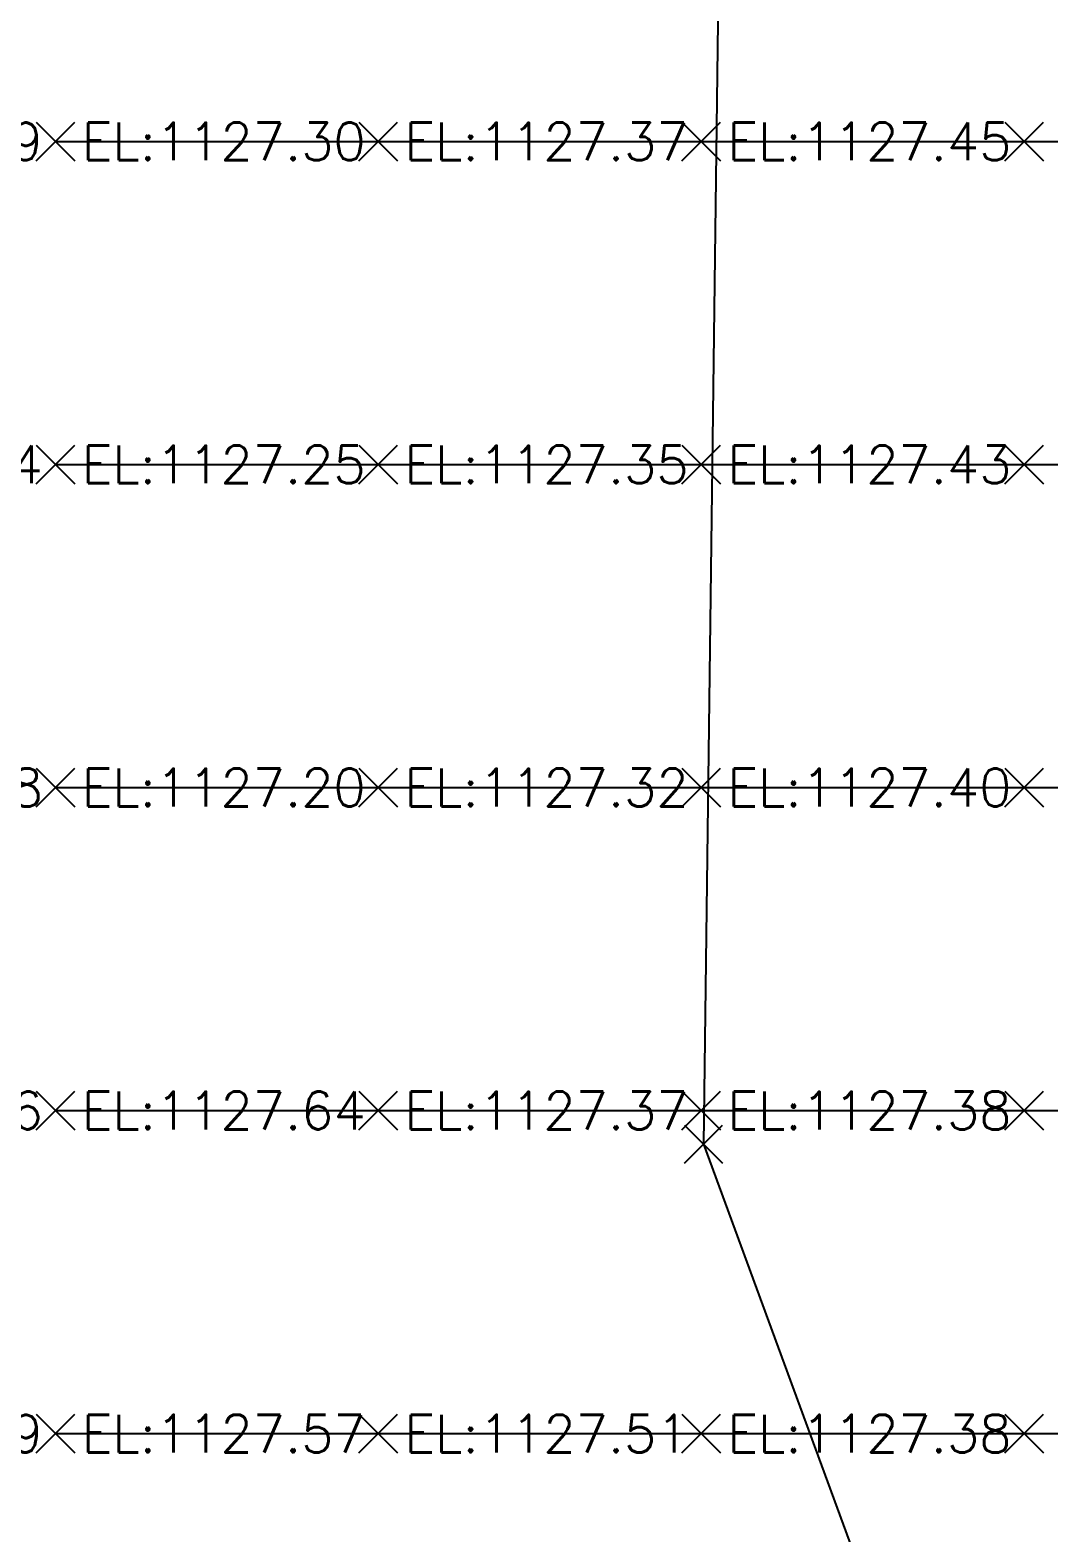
# Model space of a CAD drawing. Header units: metres. Extents: x -212 to 353974, y -37 to 356021.
# Drawn here: x 353814.93 to 353824.4, y 355927.13 to 355941.08 of the extents above; entities that cross this region are included whole.
import ezdxf

# ---------------------------------------------------------------- set-up
doc = ezdxf.new("R2010")
doc.units = ezdxf.units.M
for name, color, linetype in [('C-TOPO-TEXT', 7, 'Continuous'), ('Survey.td2', 7, 'Continuous'), ('V-NODE', 1, 'Continuous')]:
    doc.layers.add(name, color=color, linetype=linetype)
doc.styles.get("Standard").update_dxf_attribs({"font": 'simplex.shx'})

# ---------------------------------------------------------------- blocks, each defined once
blk = doc.blocks.new('*U1')
at = {"color": 0, "linetype": 'ByBlock', "lineweight": -2, "transparency": 16777216}
for p, q in [((-0.707, -0.707), (0.707, 0.707)), ((-0.707, 0.707), (0.707, -0.707))]:
    blk.add_line(p, q, dxfattribs=at)
blk = doc.blocks.new('*U79', base_point=(353821.1866, 355930.7362, 1127.3772))
at = {"layer": 'V-NODE', "lineweight": -2, "xscale": 0.25, "yscale": 0.25, "zscale": 0.25}
blk.add_blockref('*U1', (353821.1866, 355930.7362, 1127.3772), dxfattribs=at)

msp = doc.modelspace()

# ---------------------------------------------------------------- linework, layer by layer
at = {"color": 7, "true_color": 0xffffff}
for p, q in [((353815.16579, 355940.04908, 1130.52337), (353832.51285, 355940.04908, 1135.72615)), ((353815.16579, 355937.04908, 1130.52337), (353832.51346, 355937.04908, 1135.72633)), ((353815.16579, 355934.04908, 1130.52337), (353829.46508, 355934.04908, 1134.81206)), ((353815.16579, 355931.04908, 1130.52337), (353827.11149, 355931.04908, 1134.10616)), ((353815.16579, 355928.04908, 1130.52337), (353826.40461, 355928.04908, 1133.89415))]:
    msp.add_line(p, q, dxfattribs=at)
at = {"color": 3, "elevation": 1129.9861}
msp.add_lwpolyline([(353835.72767, 355959.31477), (353834.47161, 355959.57153), (353829.64615, 355960.06245), (353823.65174, 355960.03649), (353821.55071, 355958.81946), (353821.18662, 355930.73622), (353823.14157, 355925.41547), (353822.562, 355923.46849), (353819.2654, 355908.4098), (353816.35779, 355900.54015), (353811.20504, 355901.07454), (353810.1026, 355899.83432), (353803.2102, 355900.12426), (353796.55144, 355900.08337), (353783.27386, 355900.81206), (353775.85294, 355902.57842), (353763.28677, 355908.68238), (353757.37136, 355911.90937), (353746.69577, 355914.69832), (353738.31147, 355915.37229), (353729.94996, 355915.46002), (353712.56222, 355912.75826)], dxfattribs=at)
at = {"layer": 'C-TOPO-TEXT', "color": 6, "linetype": 'Continuous', "lineweight": -3}
for p, q in [((353814.98618, 355939.86947, 1127.29596), (353815.34539, 355940.22868, 1127.29596)), ((353814.98618, 355940.22868, 1127.29596), (353815.34539, 355939.86947, 1127.29596)), ((353817.98618, 355939.86947, 1127.37449), (353818.34539, 355940.22868, 1127.37449)), ((353817.98618, 355940.22868, 1127.37449), (353818.34539, 355939.86947, 1127.37449)), ((353820.98618, 355939.86947, 1127.44934), (353821.34539, 355940.22868, 1127.44934)), ((353820.98618, 355940.22868, 1127.44934), (353821.34539, 355939.86947, 1127.44934)), ((353823.98618, 355939.86947, 1127.9336), (353824.34539, 355940.22868, 1127.9336)), ((353823.98618, 355940.22868, 1127.9336), (353824.34539, 355939.86947, 1127.9336)), ((353814.98618, 355936.86947, 1127.25398), (353815.34539, 355937.22868, 1127.25398)), ((353814.98618, 355937.22868, 1127.25398), (353815.34539, 355936.86947, 1127.25398)), ((353817.98618, 355936.86947, 1127.35108), (353818.34539, 355937.22868, 1127.35108)), ((353817.98618, 355937.22868, 1127.35108), (353818.34539, 355936.86947, 1127.35108)), ((353820.98618, 355936.86947, 1127.42594), (353821.34539, 355937.22868, 1127.42594)), ((353820.98618, 355937.22868, 1127.42594), (353821.34539, 355936.86947, 1127.42594)), ((353823.98618, 355936.86947, 1127.89719), (353824.34539, 355937.22868, 1127.89719)), ((353823.98618, 355937.22868, 1127.89719), (353824.34539, 355936.86947, 1127.89719)), ((353814.98618, 355933.86947, 1127.2026), (353815.34539, 355934.22868, 1127.2026)), ((353814.98618, 355934.22868, 1127.2026), (353815.34539, 355933.86947, 1127.2026)), ((353817.98618, 355933.86947, 1127.31741), (353818.34539, 355934.22868, 1127.31741)), ((353817.98618, 355934.22868, 1127.31741), (353818.34539, 355933.86947, 1127.31741)), ((353820.98618, 355933.86947, 1127.40253), (353821.34539, 355934.22868, 1127.40253)), ((353820.98618, 355934.22868, 1127.40253), (353821.34539, 355933.86947, 1127.40253)), ((353823.98618, 355933.86947, 1127.82186), (353824.34539, 355934.22868, 1127.82186)), ((353823.98618, 355934.22868, 1127.82186), (353824.34539, 355933.86947, 1127.82186)), ((353814.98618, 355930.86947, 1127.6357), (353815.34539, 355931.22868, 1127.6357)), ((353814.98618, 355931.22868, 1127.6357), (353815.34539, 355930.86947, 1127.6357)), ((353817.98618, 355930.86947, 1127.37235), (353818.34539, 355931.22868, 1127.37235)), ((353817.98618, 355931.22868, 1127.37235), (353818.34539, 355930.86947, 1127.37235)), ((353820.98618, 355930.86947, 1127.37912), (353821.34539, 355931.22868, 1127.37912)), ((353820.98618, 355931.22868, 1127.37912), (353821.34539, 355930.86947, 1127.37912)), ((353823.98618, 355930.86947, 1127.71582), (353824.34539, 355931.22868, 1127.71582)), ((353823.98618, 355931.22868, 1127.71582), (353824.34539, 355930.86947, 1127.71582)), ((353814.98618, 355927.86947, 1127.56621), (353815.34539, 355928.22868, 1127.56621)), ((353814.98618, 355928.22868, 1127.56621), (353815.34539, 355927.86947, 1127.56621)), ((353817.98618, 355927.86947, 1127.51071), (353818.34539, 355928.22868, 1127.51071)), ((353817.98618, 355928.22868, 1127.51071), (353818.34539, 355927.86947, 1127.51071)), ((353820.98618, 355927.86947, 1127.3817), (353821.34539, 355928.22868, 1127.3817)), ((353820.98618, 355928.22868, 1127.3817), (353821.34539, 355927.86947, 1127.3817)), ((353823.98618, 355927.86947, 1127.60967), (353824.34539, 355928.22868, 1127.60967)), ((353823.98618, 355928.22868, 1127.60967), (353824.34539, 355927.86947, 1127.60967))]:
    msp.add_line(p, q, dxfattribs=at)
at = {"layer": 'Survey.td2'}
msp.add_point((353821.18662, 355930.73622, 1127.3772), dxfattribs=at)

# ---------------------------------------------------------------- block references
at = {"layer": 'V-NODE'}
msp.add_blockref('*U79', (353821.1866, 355930.7362, 1127.3772), dxfattribs=at)

# ---------------------------------------------------------------- texts
at = {"layer": 'C-TOPO-TEXT', "color": 7, "linetype": 'Continuous', "lineweight": -3, "char_height": 0.35, "attachment_point": 4}
for s, insert in [('EL:1127.19', (353812.40889, 355940.04908, 1127.19055)), ('EL:1127.30', (353815.40889, 355940.04908, 1127.29596)), ('EL:1127.37', (353818.40889, 355940.04908, 1127.37449)), ('EL:1127.45', (353821.40889, 355940.04908, 1127.44934)), ('EL:1127.14', (353812.40889, 355937.04908, 1127.14104)), ('EL:1127.25', (353815.40889, 355937.04908, 1127.25398)), ('EL:1127.35', (353818.40889, 355937.04908, 1127.35108)), ('EL:1127.43', (353821.40889, 355937.04908, 1127.42594)), ('EL:1127.08', (353812.40889, 355934.04908, 1127.08448)), ('EL:1127.20', (353815.40889, 355934.04908, 1127.2026)), ('EL:1127.32', (353818.40889, 355934.04908, 1127.31741)), ('EL:1127.40', (353821.40889, 355934.04908, 1127.40253)), ('EL:1127.76', (353812.40889, 355931.04908, 1127.76471)), ('EL:1127.64', (353815.40889, 355931.04908, 1127.6357)), ('EL:1127.37', (353818.40889, 355931.04908, 1127.37235)), ('EL:1127.38', (353821.40889, 355931.04908, 1127.37912)), ('EL:1127.39', (353812.40889, 355928.04908, 1127.389)), ('EL:1127.57', (353815.40889, 355928.04908, 1127.56621)), ('EL:1127.51', (353818.40889, 355928.04908, 1127.51071)), ('EL:1127.38', (353821.40889, 355928.04908, 1127.3817))]:
    msp.add_mtext(s, dxfattribs=dict(at, insert=insert))

doc.saveas('drawing.dxf')
